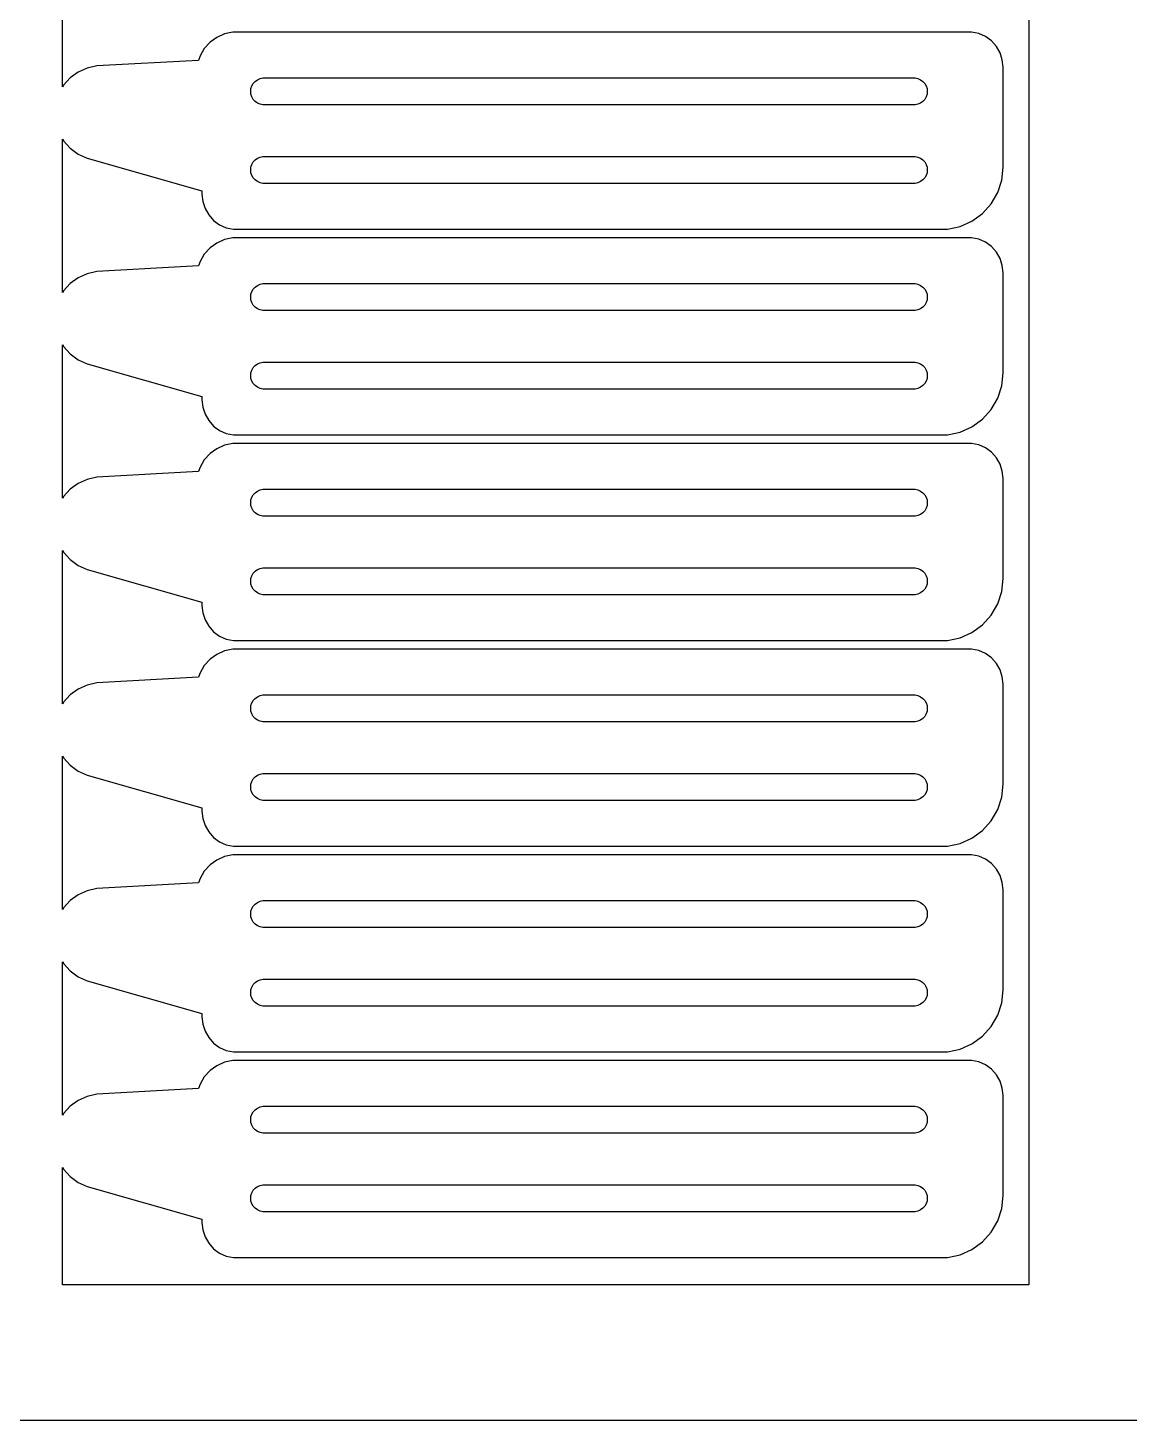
# Model space of a CAD drawing. Header units: metres. Extents: x 0 to 297, y 0 to 210.
# Drawn here: x 47 to 87.7, y 0 to 51.5 of the extents above; entities that cross this region are included whole.
import ezdxf

# ---------------------------------------------------------------- set-up
doc = ezdxf.new("R2010")
doc.units = ezdxf.units.M

msp = doc.modelspace()

# ---------------------------------------------------------------- linework, layer by layer
for p, q in [((84, 205), (84, 5)), ((48.3, 49.2693), (48.3, 54.9306)), ((54, 51.099), (53.7463, 50.9147)), ((54.2865, 51.2266), (54, 51.099)), ((54.5932, 51.2918), (54.2865, 51.2266)), ((81.8859, 51.2929), (54.5932, 51.2918)), ((82.1517, 51.2364), (81.8859, 51.2929)), ((82.4, 51.1258), (82.1517, 51.2364)), ((82.6199, 50.9661), (82.4, 51.1258)), ((82.8017, 50.7641), (82.6199, 50.9661)), ((53.5365, 50.6817), (53.3797, 50.4101)), ((53.7463, 50.9147), (53.5365, 50.6817)), ((82.9376, 50.5287), (82.8017, 50.7641)), ((83.0216, 50.2703), (82.9376, 50.5287)), ((49.2092, 49.9643), (48.875, 49.8155)), ((49.5671, 50.0404), (49.2092, 49.9643)), ((53.3275, 50.2495), (49.5671, 50.0404)), ((53.3797, 50.4101), (53.3275, 50.2495)), ((83.05, 50), (83.0216, 50.2703)), ((83.05, 46.3), (83.05, 50)), ((48.579, 49.6005), (48.3342, 49.3286)), ((48.875, 49.8155), (48.579, 49.6005)), ((55.2932, 49.3034), (55.3455, 49.3939)), ((55.3455, 49.3939), (55.4154, 49.4716)), ((55.4154, 49.4716), (55.5, 49.533)), ((55.5, 49.533), (55.5955, 49.5755)), ((55.5955, 49.5755), (55.6977, 49.5973)), ((55.6977, 49.5973), (79.8023, 49.5973)), ((79.8023, 49.5973), (79.9045, 49.5755)), ((79.9045, 49.5755), (80, 49.533)), ((80, 49.533), (80.0846, 49.4716)), ((80.0846, 49.4716), (80.1545, 49.3939)), ((80.1545, 49.3939), (80.2068, 49.3034)), ((48.3342, 49.3286), (48.3, 49.2693)), ((55.25, 49.1), (55.2609, 49.2039)), ((55.2609, 48.996), (55.25, 49.1)), ((55.2609, 49.2039), (55.2932, 49.3034)), ((55.2932, 48.8966), (55.2609, 48.996)), ((55.3455, 48.8061), (55.2932, 48.8966)), ((80.2068, 48.8966), (80.1545, 48.8061)), ((80.2068, 49.3034), (80.2391, 49.2039)), ((80.2391, 48.996), (80.2068, 48.8966)), ((80.2391, 49.2039), (80.25, 49.1)), ((80.25, 49.1), (80.2391, 48.996)), ((55.4154, 48.7284), (55.3455, 48.8061)), ((55.5, 48.667), (55.4154, 48.7284)), ((55.5955, 48.6245), (55.5, 48.667)), ((55.6977, 48.6027), (55.5955, 48.6245)), ((79.8023, 48.6027), (55.6977, 48.6027)), ((79.9045, 48.6245), (79.8023, 48.6027)), ((80, 48.667), (79.9045, 48.6245)), ((80.0846, 48.7284), (80, 48.667)), ((80.1545, 48.8061), (80.0846, 48.7284)), ((48.3, 41.6693), (48.3, 47.3306)), ((48.3, 47.3306), (48.3342, 47.2714)), ((48.3342, 47.2714), (48.579, 46.9995)), ((48.579, 46.9995), (48.875, 46.7845)), ((48.875, 46.7845), (49.2092, 46.6357)), ((49.2092, 46.6357), (53.4441, 45.4318)), ((55.2609, 46.304), (55.2932, 46.4034)), ((55.2932, 46.4034), (55.3455, 46.4939)), ((55.3455, 46.4939), (55.4154, 46.5716)), ((55.4154, 46.5716), (55.5, 46.633)), ((55.5, 46.633), (55.5955, 46.6755)), ((55.5955, 46.6755), (55.6977, 46.6973)), ((55.6977, 46.6973), (79.8023, 46.6973)), ((79.8023, 46.6973), (79.9045, 46.6755)), ((79.9045, 46.6755), (80, 46.633)), ((80, 46.633), (80.0846, 46.5716)), ((80.0846, 46.5716), (80.1545, 46.4939)), ((80.1545, 46.4939), (80.2068, 46.4034)), ((80.2068, 46.4034), (80.2391, 46.304)), ((55.25, 46.2), (55.2609, 46.304)), ((55.2609, 46.096), (55.25, 46.2)), ((55.2932, 45.9966), (55.2609, 46.096)), ((55.3455, 45.9061), (55.2932, 45.9966)), ((55.4154, 45.8284), (55.3455, 45.9061)), ((55.5, 45.767), (55.4154, 45.8284)), ((80.0846, 45.8284), (80, 45.767)), ((80.1545, 45.9061), (80.0846, 45.8284)), ((80.2068, 45.9966), (80.1545, 45.9061)), ((80.2391, 46.096), (80.2068, 45.9966)), ((80.2391, 46.304), (80.25, 46.2)), ((80.25, 46.2), (80.2391, 46.096)), ((82.8512, 45.3645), (82.9997, 45.8218)), ((82.9997, 45.8218), (83.05, 46.3)), ((53.4441, 45.4318), (53.45, 45.3)), ((53.45, 45.3), (53.4784, 45.0297)), ((55.5955, 45.7245), (55.5, 45.767)), ((55.6977, 45.7027), (55.5955, 45.7245)), ((79.8023, 45.7027), (55.6977, 45.7027)), ((79.9045, 45.7245), (79.8023, 45.7027)), ((80, 45.767), (79.9045, 45.7245)), ((82.6107, 44.9481), (82.8512, 45.3645)), ((53.4784, 45.0297), (53.5624, 44.7712)), ((53.5624, 44.7712), (53.6983, 44.5359)), ((82.289, 44.5908), (82.6107, 44.9481)), ((53.6983, 44.5359), (53.8801, 44.3339)), ((53.8801, 44.3339), (54.1, 44.1742)), ((81.4607, 44.1126), (81.9, 44.3081)), ((81.9, 44.3081), (82.289, 44.5908)), ((54.1, 44.1742), (54.3483, 44.0636)), ((54.3483, 44.0636), (54.6141, 44.0071)), ((54.6141, 44.0071), (54.8859, 44.0071)), ((54.8859, 44.0071), (80.9904, 44.0126)), ((80.9904, 44.0126), (81.4607, 44.1126)), ((53.7463, 43.3147), (53.5365, 43.0817)), ((54, 43.499), (53.7463, 43.3147)), ((54.2865, 43.6266), (54, 43.499)), ((54.5932, 43.6918), (54.2865, 43.6266)), ((81.8859, 43.6929), (54.5932, 43.6918)), ((82.1517, 43.6364), (81.8859, 43.6929)), ((82.4, 43.5258), (82.1517, 43.6364)), ((82.6199, 43.3661), (82.4, 43.5258)), ((82.8017, 43.1641), (82.6199, 43.3661)), ((53.3797, 42.8101), (53.3275, 42.6495)), ((53.5365, 43.0817), (53.3797, 42.8101)), ((82.9376, 42.9288), (82.8017, 43.1641)), ((83.0216, 42.6703), (82.9376, 42.9288)), ((48.875, 42.2155), (48.579, 42.0005)), ((49.2092, 42.3643), (48.875, 42.2155)), ((49.5671, 42.4404), (49.2092, 42.3643)), ((53.3275, 42.6495), (49.5671, 42.4404)), ((83.05, 42.4), (83.0216, 42.6703)), ((83.05, 38.7), (83.05, 42.4)), ((48.3342, 41.7286), (48.3, 41.6693)), ((48.579, 42.0005), (48.3342, 41.7286)), ((55.2609, 41.6039), (55.2932, 41.7034)), ((55.2932, 41.7034), (55.3455, 41.7939)), ((55.3455, 41.7939), (55.4154, 41.8716)), ((55.4154, 41.8716), (55.5, 41.933)), ((55.5, 41.933), (55.5955, 41.9755)), ((55.5955, 41.9755), (55.6977, 41.9973)), ((55.6977, 41.9973), (79.8023, 41.9973)), ((79.8023, 41.9973), (79.9045, 41.9755)), ((79.9045, 41.9755), (80, 41.933)), ((80, 41.933), (80.0846, 41.8716)), ((80.0846, 41.8716), (80.1545, 41.7939)), ((80.1545, 41.7939), (80.2068, 41.7034)), ((80.2068, 41.7034), (80.2391, 41.6039)), ((55.25, 41.5), (55.2609, 41.6039)), ((55.2609, 41.396), (55.25, 41.5)), ((55.2932, 41.2966), (55.2609, 41.396)), ((55.3455, 41.2061), (55.2932, 41.2966)), ((55.4154, 41.1284), (55.3455, 41.2061)), ((80.1545, 41.2061), (80.0846, 41.1284)), ((80.2068, 41.2966), (80.1545, 41.2061)), ((80.2391, 41.396), (80.2068, 41.2966)), ((80.2391, 41.6039), (80.25, 41.5)), ((80.25, 41.5), (80.2391, 41.396)), ((55.5, 41.067), (55.4154, 41.1284)), ((55.5955, 41.0245), (55.5, 41.067)), ((55.6977, 41.0027), (55.5955, 41.0245)), ((79.8023, 41.0027), (55.6977, 41.0027)), ((79.9045, 41.0245), (79.8023, 41.0027)), ((80, 41.067), (79.9045, 41.0245)), ((80.0846, 41.1284), (80, 41.067)), ((48.3, 34.0694), (48.3, 39.7306)), ((48.3, 39.7306), (48.3342, 39.6714)), ((48.3342, 39.6714), (48.579, 39.3995)), ((48.579, 39.3995), (48.875, 39.1844)), ((48.875, 39.1844), (49.2092, 39.0356)), ((49.2092, 39.0356), (53.4441, 37.8318)), ((55.25, 38.6), (55.2609, 38.7039)), ((55.2609, 38.496), (55.25, 38.6)), ((55.2609, 38.7039), (55.2932, 38.8034)), ((55.2932, 38.8034), (55.3455, 38.8939)), ((55.3455, 38.8939), (55.4154, 38.9716)), ((55.4154, 38.9716), (55.5, 39.033)), ((55.5, 39.033), (55.5955, 39.0755)), ((55.5955, 39.0755), (55.6977, 39.0973)), ((55.6977, 39.0973), (79.8023, 39.0973)), ((79.8023, 39.0973), (79.9045, 39.0755)), ((79.9045, 39.0755), (80, 39.033)), ((80, 39.033), (80.0846, 38.9716)), ((80.0846, 38.9716), (80.1545, 38.8939)), ((80.1545, 38.8939), (80.2068, 38.8034)), ((80.2068, 38.8034), (80.2391, 38.7039)), ((80.2391, 38.7039), (80.25, 38.6)), ((80.25, 38.6), (80.2391, 38.496)), ((82.9997, 38.2218), (83.05, 38.7)), ((55.2932, 38.3966), (55.2609, 38.496)), ((55.3455, 38.3061), (55.2932, 38.3966)), ((55.4154, 38.2284), (55.3455, 38.3061)), ((55.5, 38.167), (55.4154, 38.2284)), ((55.5955, 38.1245), (55.5, 38.167)), ((55.6977, 38.1027), (55.5955, 38.1245)), ((79.8023, 38.1027), (55.6977, 38.1027)), ((79.9045, 38.1245), (79.8023, 38.1027)), ((80, 38.167), (79.9045, 38.1245)), ((80.0846, 38.2284), (80, 38.167)), ((80.1545, 38.3061), (80.0846, 38.2284)), ((80.2068, 38.3966), (80.1545, 38.3061)), ((80.2391, 38.496), (80.2068, 38.3966)), ((82.8512, 37.7645), (82.9997, 38.2218)), ((53.4441, 37.8318), (53.45, 37.7)), ((53.45, 37.7), (53.4784, 37.4297)), ((82.6107, 37.3481), (82.8512, 37.7645)), ((53.4784, 37.4297), (53.5624, 37.1712)), ((53.5624, 37.1712), (53.6983, 36.9359)), ((82.289, 36.9908), (82.6107, 37.3481)), ((53.6983, 36.9359), (53.8801, 36.7339)), ((53.8801, 36.7339), (54.1, 36.5742)), ((54.1, 36.5742), (54.3483, 36.4636)), ((81.4607, 36.5126), (81.9, 36.7081)), ((81.9, 36.7081), (82.289, 36.9908)), ((54.2865, 36.0266), (54, 35.899)), ((54.5932, 36.0918), (54.2865, 36.0266)), ((54.3483, 36.4636), (54.6141, 36.4071)), ((81.8859, 36.0929), (54.5932, 36.0918)), ((54.6141, 36.4071), (54.8859, 36.4071)), ((54.8859, 36.4071), (80.9904, 36.4126)), ((80.9904, 36.4126), (81.4607, 36.5126)), ((82.1517, 36.0364), (81.8859, 36.0929)), ((82.4, 35.9258), (82.1517, 36.0364)), ((53.7463, 35.7147), (53.5365, 35.4817)), ((54, 35.899), (53.7463, 35.7147)), ((82.6199, 35.7661), (82.4, 35.9258)), ((82.8017, 35.5641), (82.6199, 35.7661)), ((82.9376, 35.3288), (82.8017, 35.5641)), ((53.3275, 35.0495), (49.5671, 34.8404)), ((53.3797, 35.2101), (53.3275, 35.0495)), ((53.5365, 35.4817), (53.3797, 35.2101)), ((83.0216, 35.0703), (82.9376, 35.3288)), ((83.05, 34.8), (83.0216, 35.0703)), ((48.875, 34.6155), (48.579, 34.4005)), ((49.2092, 34.7643), (48.875, 34.6155)), ((49.5671, 34.8404), (49.2092, 34.7643)), ((83.05, 31.1), (83.05, 34.8)), ((48.3342, 34.1286), (48.3, 34.0694)), ((48.579, 34.4005), (48.3342, 34.1286)), ((55.25, 33.9), (55.2609, 34.004)), ((55.2609, 34.004), (55.2932, 34.1034)), ((55.2932, 34.1034), (55.3455, 34.1939)), ((55.3455, 34.1939), (55.4154, 34.2716)), ((55.4154, 34.2716), (55.5, 34.333)), ((55.5, 34.333), (55.5955, 34.3755)), ((55.5955, 34.3755), (55.6977, 34.3972)), ((55.6977, 34.3972), (79.8023, 34.3972)), ((79.8023, 34.3972), (79.9045, 34.3755)), ((79.9045, 34.3755), (80, 34.333)), ((80, 34.333), (80.0846, 34.2716)), ((80.0846, 34.2716), (80.1545, 34.1939)), ((80.1545, 34.1939), (80.2068, 34.1034)), ((80.2068, 34.1034), (80.2391, 34.004)), ((80.2391, 34.004), (80.25, 33.9)), ((55.2609, 33.796), (55.25, 33.9)), ((55.2932, 33.6966), (55.2609, 33.796)), ((55.3455, 33.6061), (55.2932, 33.6966)), ((55.4154, 33.5284), (55.3455, 33.6061)), ((55.5, 33.467), (55.4154, 33.5284)), ((55.5955, 33.4245), (55.5, 33.467)), ((80, 33.467), (79.9045, 33.4245)), ((80.0846, 33.5284), (80, 33.467)), ((80.1545, 33.6061), (80.0846, 33.5284)), ((80.2068, 33.6966), (80.1545, 33.6061)), ((80.2391, 33.796), (80.2068, 33.6966)), ((80.25, 33.9), (80.2391, 33.796)), ((55.6977, 33.4027), (55.5955, 33.4245)), ((79.8023, 33.4027), (55.6977, 33.4027)), ((79.9045, 33.4245), (79.8023, 33.4027)), ((48.3, 26.4693), (48.3, 32.1306)), ((48.3, 32.1306), (48.3342, 32.0714)), ((48.3342, 32.0714), (48.579, 31.7995)), ((48.579, 31.7995), (48.875, 31.5844)), ((48.875, 31.5844), (49.2092, 31.4356)), ((49.2092, 31.4356), (53.4441, 30.2318)), ((55.4154, 31.3716), (55.5, 31.433)), ((55.5, 31.433), (55.5955, 31.4755)), ((55.5955, 31.4755), (55.6977, 31.4973)), ((55.6977, 31.4973), (79.8023, 31.4973)), ((79.8023, 31.4973), (79.9045, 31.4755)), ((79.9045, 31.4755), (80, 31.433)), ((80, 31.433), (80.0846, 31.3716)), ((55.25, 31), (55.2609, 31.1039)), ((55.2609, 30.896), (55.25, 31)), ((55.2609, 31.1039), (55.2932, 31.2034)), ((55.2932, 30.7966), (55.2609, 30.896)), ((55.2932, 31.2034), (55.3455, 31.2939)), ((55.3455, 31.2939), (55.4154, 31.3716)), ((80.0846, 31.3716), (80.1545, 31.2939)), ((80.1545, 31.2939), (80.2068, 31.2034)), ((80.2068, 31.2034), (80.2391, 31.1039)), ((80.2391, 30.896), (80.2068, 30.7966)), ((80.2391, 31.1039), (80.25, 31)), ((80.25, 31), (80.2391, 30.896)), ((82.9997, 30.6218), (83.05, 31.1)), ((55.3455, 30.7061), (55.2932, 30.7966)), ((55.4154, 30.6284), (55.3455, 30.7061)), ((55.5, 30.567), (55.4154, 30.6284)), ((55.5955, 30.5245), (55.5, 30.567)), ((55.6977, 30.5027), (55.5955, 30.5245)), ((79.8023, 30.5027), (55.6977, 30.5027)), ((79.9045, 30.5245), (79.8023, 30.5027)), ((80, 30.567), (79.9045, 30.5245)), ((80.0846, 30.6284), (80, 30.567)), ((80.1545, 30.7061), (80.0846, 30.6284)), ((80.2068, 30.7966), (80.1545, 30.7061)), ((82.8512, 30.1645), (82.9997, 30.6218)), ((53.4441, 30.2318), (53.45, 30.1)), ((53.45, 30.1), (53.4784, 29.8297)), ((82.6107, 29.7481), (82.8512, 30.1645)), ((53.4784, 29.8297), (53.5624, 29.5712)), ((53.5624, 29.5712), (53.6983, 29.3359)), ((53.6983, 29.3359), (53.8801, 29.1339)), ((81.9, 29.1081), (82.289, 29.3908)), ((82.289, 29.3908), (82.6107, 29.7481)), ((53.8801, 29.1339), (54.1, 28.9742)), ((54.1, 28.9742), (54.3483, 28.8636)), ((54.3483, 28.8636), (54.6141, 28.8071)), ((54.8859, 28.8071), (80.9904, 28.8126)), ((80.9904, 28.8126), (81.4607, 28.9126)), ((81.4607, 28.9126), (81.9, 29.1081)), ((54, 28.299), (53.7463, 28.1147)), ((54.2865, 28.4266), (54, 28.299)), ((54.5932, 28.4918), (54.2865, 28.4266)), ((81.8859, 28.4929), (54.5932, 28.4918)), ((54.6141, 28.8071), (54.8859, 28.8071)), ((82.1517, 28.4364), (81.8859, 28.4929)), ((82.4, 28.3258), (82.1517, 28.4364)), ((82.6199, 28.1661), (82.4, 28.3258)), ((53.5365, 27.8817), (53.3797, 27.6101)), ((53.7463, 28.1147), (53.5365, 27.8817)), ((82.8017, 27.9641), (82.6199, 28.1661)), ((82.9376, 27.7287), (82.8017, 27.9641)), ((53.3275, 27.4495), (49.5671, 27.2404)), ((53.3797, 27.6101), (53.3275, 27.4495)), ((83.0216, 27.4703), (82.9376, 27.7287)), ((83.05, 27.2), (83.0216, 27.4703)), ((48.579, 26.8005), (48.3342, 26.5286)), ((48.875, 27.0155), (48.579, 26.8005)), ((49.2092, 27.1643), (48.875, 27.0155)), ((49.5671, 27.2404), (49.2092, 27.1643)), ((55.5, 26.733), (55.5955, 26.7755)), ((55.5955, 26.7755), (55.6977, 26.7973)), ((55.6977, 26.7973), (79.8023, 26.7973)), ((79.8023, 26.7973), (79.9045, 26.7755)), ((79.9045, 26.7755), (80, 26.733)), ((83.05, 23.5), (83.05, 27.2)), ((48.3342, 26.5286), (48.3, 26.4693)), ((55.25, 26.3), (55.2609, 26.4039)), ((55.2609, 26.196), (55.25, 26.3)), ((55.2609, 26.4039), (55.2932, 26.5034)), ((55.2932, 26.5034), (55.3455, 26.5939)), ((55.3455, 26.5939), (55.4154, 26.6716)), ((55.4154, 26.6716), (55.5, 26.733)), ((80, 26.733), (80.0846, 26.6716)), ((80.0846, 26.6716), (80.1545, 26.5939)), ((80.1545, 26.5939), (80.2068, 26.5034)), ((80.2068, 26.5034), (80.2391, 26.4039)), ((80.2391, 26.4039), (80.25, 26.3)), ((80.25, 26.3), (80.2391, 26.196)), ((55.2932, 26.0966), (55.2609, 26.196)), ((55.3455, 26.0061), (55.2932, 26.0966)), ((55.4154, 25.9284), (55.3455, 26.0061)), ((55.5, 25.867), (55.4154, 25.9284)), ((55.5955, 25.8245), (55.5, 25.867)), ((55.6977, 25.8027), (55.5955, 25.8245)), ((79.8023, 25.8027), (55.6977, 25.8027)), ((79.9045, 25.8245), (79.8023, 25.8027)), ((80, 25.867), (79.9045, 25.8245)), ((80.0846, 25.9284), (80, 25.867)), ((80.1545, 26.0061), (80.0846, 25.9284)), ((80.2068, 26.0966), (80.1545, 26.0061)), ((80.2391, 26.196), (80.2068, 26.0966)), ((48.3, 18.8693), (48.3, 24.5306)), ((48.3, 24.5306), (48.3342, 24.4714)), ((48.3342, 24.4714), (48.579, 24.1995)), ((48.579, 24.1995), (48.875, 23.9845)), ((48.875, 23.9845), (49.2092, 23.8356)), ((49.2092, 23.8356), (53.4441, 22.6318)), ((55.2932, 23.6034), (55.3455, 23.6939)), ((55.3455, 23.6939), (55.4154, 23.7716)), ((55.4154, 23.7716), (55.5, 23.833)), ((55.5, 23.833), (55.5955, 23.8755)), ((55.5955, 23.8755), (55.6977, 23.8972)), ((55.6977, 23.8972), (79.8023, 23.8972)), ((79.8023, 23.8972), (79.9045, 23.8755)), ((79.9045, 23.8755), (80, 23.833)), ((80, 23.833), (80.0846, 23.7716)), ((80.0846, 23.7716), (80.1545, 23.6939)), ((80.1545, 23.6939), (80.2068, 23.6034)), ((55.25, 23.4), (55.2609, 23.504)), ((55.2609, 23.296), (55.25, 23.4)), ((55.2609, 23.504), (55.2932, 23.6034)), ((55.2932, 23.1966), (55.2609, 23.296)), ((55.3455, 23.1061), (55.2932, 23.1966)), ((80.2068, 23.1966), (80.1545, 23.1061)), ((80.2068, 23.6034), (80.2391, 23.504)), ((80.2391, 23.296), (80.2068, 23.1966)), ((80.2391, 23.504), (80.25, 23.4)), ((80.25, 23.4), (80.2391, 23.296)), ((82.9997, 23.0218), (83.05, 23.5)), ((55.4154, 23.0284), (55.3455, 23.1061)), ((55.5, 22.967), (55.4154, 23.0284)), ((55.5955, 22.9245), (55.5, 22.967)), ((55.6977, 22.9027), (55.5955, 22.9245)), ((79.8023, 22.9027), (55.6977, 22.9027)), ((79.9045, 22.9245), (79.8023, 22.9027)), ((80, 22.967), (79.9045, 22.9245)), ((80.0846, 23.0284), (80, 22.967)), ((80.1545, 23.1061), (80.0846, 23.0284)), ((82.8512, 22.5645), (82.9997, 23.0218)), ((53.4441, 22.6318), (53.45, 22.5)), ((53.45, 22.5), (53.4784, 22.2297)), ((53.4784, 22.2297), (53.5624, 21.9712)), ((82.289, 21.7908), (82.6107, 22.1481)), ((82.6107, 22.1481), (82.8512, 22.5645)), ((53.5624, 21.9712), (53.6983, 21.7359)), ((53.6983, 21.7359), (53.8801, 21.5339)), ((81.9, 21.5081), (82.289, 21.7908)), ((53.8801, 21.5339), (54.1, 21.3742)), ((54.1, 21.3742), (54.3483, 21.2636)), ((54.3483, 21.2636), (54.6141, 21.2071)), ((54.6141, 21.2071), (54.8859, 21.2071)), ((54.8859, 21.2071), (80.9904, 21.2126)), ((80.9904, 21.2126), (81.4607, 21.3126)), ((81.4607, 21.3126), (81.9, 21.5081)), ((54, 20.699), (53.7463, 20.5147)), ((54.2865, 20.8266), (54, 20.699)), ((54.5932, 20.8918), (54.2865, 20.8266)), ((81.8859, 20.8929), (54.5932, 20.8918)), ((82.1517, 20.8364), (81.8859, 20.8929)), ((82.4, 20.7258), (82.1517, 20.8364)), ((82.6199, 20.5661), (82.4, 20.7258)), ((53.5365, 20.2817), (53.3797, 20.0101)), ((53.7463, 20.5147), (53.5365, 20.2817)), ((82.8017, 20.3641), (82.6199, 20.5661)), ((82.9376, 20.1288), (82.8017, 20.3641)), ((83.0216, 19.8703), (82.9376, 20.1288)), ((49.2092, 19.5643), (48.875, 19.4155)), ((49.5671, 19.6404), (49.2092, 19.5643)), ((53.3275, 19.8495), (49.5671, 19.6404)), ((53.3797, 20.0101), (53.3275, 19.8495)), ((83.05, 19.6), (83.0216, 19.8703)), ((83.05, 15.9), (83.05, 19.6)), ((48.579, 19.2005), (48.3342, 18.9286)), ((48.875, 19.4155), (48.579, 19.2005)), ((55.3455, 18.9939), (55.4154, 19.0716)), ((55.4154, 19.0716), (55.5, 19.133)), ((55.5, 19.133), (55.5955, 19.1755)), ((55.5955, 19.1755), (55.6977, 19.1973)), ((55.6977, 19.1973), (79.8023, 19.1973)), ((79.8023, 19.1973), (79.9045, 19.1755)), ((79.9045, 19.1755), (80, 19.133)), ((80, 19.133), (80.0846, 19.0716)), ((80.0846, 19.0716), (80.1545, 18.9939)), ((48.3342, 18.9286), (48.3, 18.8693)), ((55.25, 18.7), (55.2609, 18.804)), ((55.2609, 18.596), (55.25, 18.7)), ((55.2609, 18.804), (55.2932, 18.9034)), ((55.2932, 18.4966), (55.2609, 18.596)), ((55.2932, 18.9034), (55.3455, 18.9939)), ((80.1545, 18.9939), (80.2068, 18.9034)), ((80.2068, 18.9034), (80.2391, 18.804)), ((80.2391, 18.596), (80.2068, 18.4966)), ((80.2391, 18.804), (80.25, 18.7)), ((80.25, 18.7), (80.2391, 18.596)), ((55.3455, 18.4061), (55.2932, 18.4966)), ((55.4154, 18.3284), (55.3455, 18.4061)), ((55.5, 18.267), (55.4154, 18.3284)), ((55.5955, 18.2245), (55.5, 18.267)), ((55.6977, 18.2027), (55.5955, 18.2245)), ((79.8023, 18.2027), (55.6977, 18.2027)), ((79.9045, 18.2245), (79.8023, 18.2027)), ((80, 18.267), (79.9045, 18.2245)), ((80.0846, 18.3284), (80, 18.267)), ((80.1545, 18.4061), (80.0846, 18.3284)), ((80.2068, 18.4966), (80.1545, 18.4061)), ((48.3, 11.2693), (48.3, 16.9306)), ((48.3, 16.9306), (48.3342, 16.8714)), ((48.3342, 16.8714), (48.579, 16.5995)), ((48.579, 16.5995), (48.875, 16.3844)), ((48.875, 16.3844), (49.2092, 16.2356)), ((49.2092, 16.2356), (53.4441, 15.0318)), ((55.2609, 15.9039), (55.2932, 16.0034)), ((55.2932, 16.0034), (55.3455, 16.0939)), ((55.3455, 16.0939), (55.4154, 16.1716)), ((55.4154, 16.1716), (55.5, 16.233)), ((55.5, 16.233), (55.5955, 16.2755)), ((55.5955, 16.2755), (55.6977, 16.2973)), ((55.6977, 16.2973), (79.8023, 16.2973)), ((79.8023, 16.2973), (79.9045, 16.2755)), ((79.9045, 16.2755), (80, 16.233)), ((80, 16.233), (80.0846, 16.1716)), ((80.0846, 16.1716), (80.1545, 16.0939)), ((80.1545, 16.0939), (80.2068, 16.0034)), ((80.2068, 16.0034), (80.2391, 15.9039)), ((55.25, 15.8), (55.2609, 15.9039)), ((55.2609, 15.696), (55.25, 15.8)), ((55.2932, 15.5966), (55.2609, 15.696)), ((55.3455, 15.5061), (55.2932, 15.5966)), ((55.4154, 15.4284), (55.3455, 15.5061)), ((80.1545, 15.5061), (80.0846, 15.4284)), ((80.2068, 15.5966), (80.1545, 15.5061)), ((80.2391, 15.696), (80.2068, 15.5966)), ((80.2391, 15.9039), (80.25, 15.8)), ((80.25, 15.8), (80.2391, 15.696)), ((82.9997, 15.4218), (83.05, 15.9)), ((53.4441, 15.0318), (53.45, 14.9)), ((55.5, 15.367), (55.4154, 15.4284)), ((55.5955, 15.3245), (55.5, 15.367)), ((55.6977, 15.3027), (55.5955, 15.3245)), ((79.8023, 15.3027), (55.6977, 15.3027)), ((79.9045, 15.3245), (79.8023, 15.3027)), ((80, 15.367), (79.9045, 15.3245)), ((80.0846, 15.4284), (80, 15.367)), ((82.6107, 14.5481), (82.8512, 14.9645)), ((82.8512, 14.9645), (82.9997, 15.4218)), ((53.45, 14.9), (53.4784, 14.6297)), ((53.4784, 14.6297), (53.5624, 14.3712)), ((82.289, 14.1908), (82.6107, 14.5481)), ((53.5624, 14.3712), (53.6983, 14.1359)), ((53.6983, 14.1359), (53.8801, 13.9339)), ((53.8801, 13.9339), (54.1, 13.7742)), ((81.4607, 13.7126), (81.9, 13.9081)), ((81.9, 13.9081), (82.289, 14.1908)), ((54.1, 13.7742), (54.3483, 13.6636)), ((54.3483, 13.6636), (54.6141, 13.6071)), ((54.6141, 13.6071), (54.8859, 13.6071)), ((54.8859, 13.6071), (80.9904, 13.6126)), ((80.9904, 13.6126), (81.4607, 13.7126)), ((53.7463, 12.9147), (53.5365, 12.6817)), ((54, 13.099), (53.7463, 12.9147)), ((54.2865, 13.2266), (54, 13.099)), ((54.5932, 13.2918), (54.2865, 13.2266)), ((81.8859, 13.2929), (54.5932, 13.2918)), ((82.1517, 13.2364), (81.8859, 13.2929)), ((82.4, 13.1258), (82.1517, 13.2364)), ((82.6199, 12.9661), (82.4, 13.1258)), ((82.8017, 12.7641), (82.6199, 12.9661)), ((53.3797, 12.4101), (53.3275, 12.2495)), ((53.5365, 12.6817), (53.3797, 12.4101)), ((82.9376, 12.5287), (82.8017, 12.7641)), ((83.0216, 12.2703), (82.9376, 12.5287)), ((49.2092, 11.9643), (48.875, 11.8155)), ((49.5671, 12.0404), (49.2092, 11.9643)), ((53.3275, 12.2495), (49.5671, 12.0404)), ((83.05, 12), (83.0216, 12.2703)), ((83.05, 8.3), (83.05, 12)), ((48.3342, 11.3286), (48.3, 11.2693)), ((48.579, 11.6005), (48.3342, 11.3286)), ((48.875, 11.8155), (48.579, 11.6005)), ((55.2932, 11.3034), (55.3455, 11.3939)), ((55.3455, 11.3939), (55.4154, 11.4716)), ((55.4154, 11.4716), (55.5, 11.533)), ((55.5, 11.533), (55.5955, 11.5755)), ((55.5955, 11.5755), (55.6977, 11.5973)), ((55.6977, 11.5973), (79.8023, 11.5973)), ((79.8023, 11.5973), (79.9045, 11.5755)), ((79.9045, 11.5755), (80, 11.533)), ((80, 11.533), (80.0846, 11.4716)), ((80.0846, 11.4716), (80.1545, 11.3939)), ((80.1545, 11.3939), (80.2068, 11.3034)), ((55.25, 11.1), (55.2609, 11.2039)), ((55.2609, 10.996), (55.25, 11.1)), ((55.2609, 11.2039), (55.2932, 11.3034)), ((55.2932, 10.8966), (55.2609, 10.996)), ((55.3455, 10.8061), (55.2932, 10.8966)), ((55.4154, 10.7284), (55.3455, 10.8061)), ((80.1545, 10.8061), (80.0846, 10.7284)), ((80.2068, 10.8966), (80.1545, 10.8061)), ((80.2068, 11.3034), (80.2391, 11.2039)), ((80.2391, 10.996), (80.2068, 10.8966)), ((80.2391, 11.2039), (80.25, 11.1)), ((80.25, 11.1), (80.2391, 10.996)), ((55.5, 10.667), (55.4154, 10.7284)), ((55.5955, 10.6245), (55.5, 10.667)), ((55.6977, 10.6027), (55.5955, 10.6245)), ((79.8023, 10.6027), (55.6977, 10.6027)), ((79.9045, 10.6245), (79.8023, 10.6027)), ((80, 10.667), (79.9045, 10.6245)), ((80.0846, 10.7284), (80, 10.667)), ((48.3, 5), (48.3, 9.3306)), ((48.3, 9.3306), (48.3342, 9.2714)), ((48.3342, 9.2714), (48.579, 8.9995)), ((48.579, 8.9995), (48.875, 8.7844)), ((48.875, 8.7844), (49.2092, 8.6357)), ((49.2092, 8.6357), (53.4441, 7.4318)), ((55.25, 8.2), (55.2609, 8.304)), ((55.2609, 8.304), (55.2932, 8.4034)), ((55.2932, 8.4034), (55.3455, 8.4939)), ((55.3455, 8.4939), (55.4154, 8.5716)), ((55.4154, 8.5716), (55.5, 8.633)), ((55.5, 8.633), (55.5955, 8.6755)), ((55.5955, 8.6755), (55.6977, 8.6973)), ((55.6977, 8.6973), (79.8023, 8.6973)), ((79.8023, 8.6973), (79.9045, 8.6755)), ((79.9045, 8.6755), (80, 8.633)), ((80, 8.633), (80.0846, 8.5716)), ((80.0846, 8.5716), (80.1545, 8.4939)), ((80.1545, 8.4939), (80.2068, 8.4034)), ((80.2068, 8.4034), (80.2391, 8.304)), ((80.2391, 8.304), (80.25, 8.2)), ((82.9997, 7.8218), (83.05, 8.3)), ((55.2609, 8.096), (55.25, 8.2)), ((55.2932, 7.9966), (55.2609, 8.096)), ((55.3455, 7.9061), (55.2932, 7.9966)), ((55.4154, 7.8284), (55.3455, 7.9061)), ((55.5, 7.767), (55.4154, 7.8284)), ((55.5955, 7.7245), (55.5, 7.767)), ((55.6977, 7.7027), (55.5955, 7.7245)), ((79.9045, 7.7245), (79.8023, 7.7027)), ((80, 7.767), (79.9045, 7.7245)), ((80.0846, 7.8284), (80, 7.767)), ((80.1545, 7.9061), (80.0846, 7.8284)), ((80.2068, 7.9966), (80.1545, 7.9061)), ((80.2391, 8.096), (80.2068, 7.9966)), ((80.25, 8.2), (80.2391, 8.096)), ((82.8512, 7.3645), (82.9997, 7.8218)), ((53.4441, 7.4318), (53.45, 7.3)), ((53.45, 7.3), (53.4784, 7.0297)), ((79.8023, 7.7027), (55.6977, 7.7027)), ((82.6107, 6.9481), (82.8512, 7.3645)), ((53.4784, 7.0297), (53.5624, 6.7712)), ((53.5624, 6.7712), (53.6983, 6.5359)), ((82.289, 6.5908), (82.6107, 6.9481)), ((53.6983, 6.5359), (53.8801, 6.3339)), ((53.8801, 6.3339), (54.1, 6.1742)), ((54.1, 6.1742), (54.3483, 6.0636)), ((81.4607, 6.1126), (81.9, 6.3081)), ((81.9, 6.3081), (82.289, 6.5908)), ((54.3483, 6.0636), (54.6141, 6.0071)), ((54.6141, 6.0071), (54.8859, 6.0071)), ((54.8859, 6.0071), (80.9904, 6.0126)), ((80.9904, 6.0126), (81.4607, 6.1126)), ((84, 5), (48.3, 5)), ((0, 0), (297, 0))]:
    msp.add_line(p, q)

doc.saveas('drawing.dxf')
